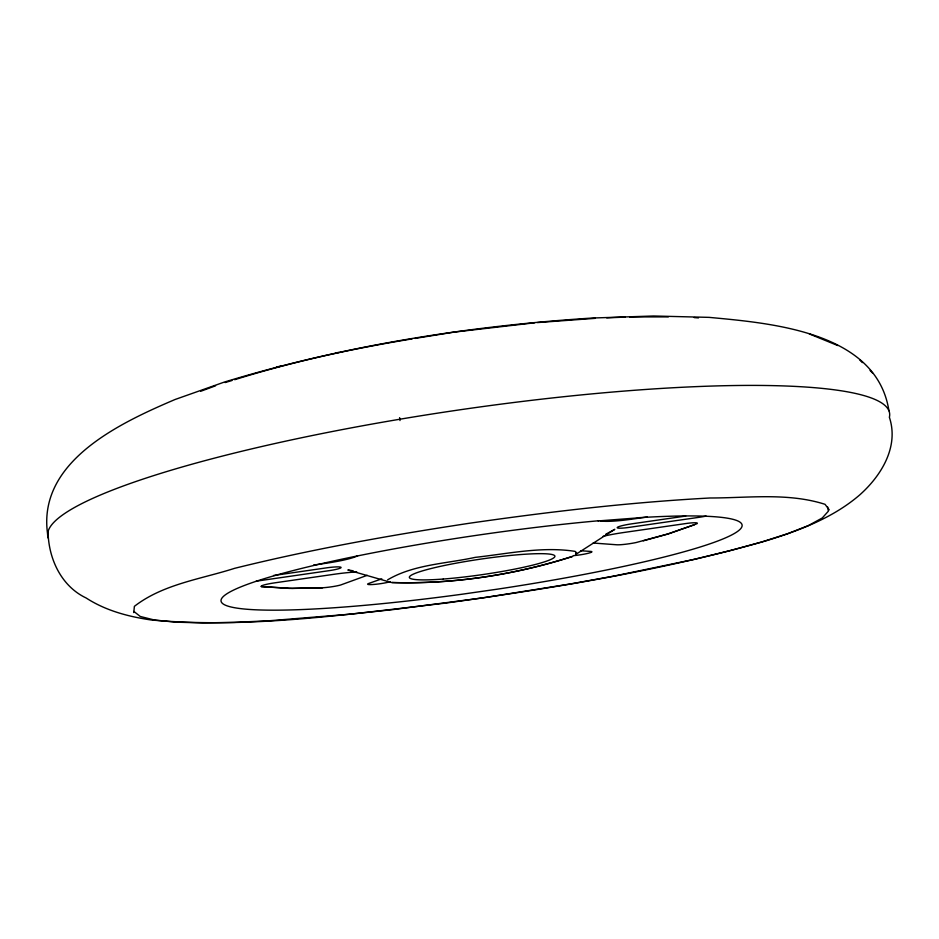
<?xml version="1.0" encoding="UTF-8"?>
<svg xmlns="http://www.w3.org/2000/svg" width="939" height="939" viewBox="0 0 939 939"><rect width="100%" height="100%" fill="white"/><g stroke="black" fill="none" stroke-linecap="round" stroke-linejoin="round"><path stroke-width="1.41" d="M133.772 612.592L134.383 606.348C163.01 584.128 200.864 579.14 234.574 568.341C311.795 549.186 390.19 535.289 468.807 523.34C548.869 511.79 629.306 502.318 710.107 497.987C748.242 498.01 788.067 492.482 825.017 504.313L829.266 509.889M575.607 554.292L576.217 552.613M387.654 579.832C413.536 564.445 446.213 563.717 475.275 557.355C508.234 553.74 542.061 546.193 575.138 551.381L576.558 552.778M575.63 554.515L614.787 529.338L605.714 534.268M572.743 556.264C514.948 575.067 452.821 584.211 392.056 582.556M572.45 556.522C514.384 574.95 452.152 584.598 391.223 582.473L347.864 569.973L353.064 570.783M694.555 524.725L666.408 534.432L643.309 540.817M200.653 391.305L215.559 385.8M367.219 575.325L340.634 584.997A13.275 1.42 -7.8 0 1 322.652 587.767L292.334 588.424L261.23 586.57A15.529 1.725 -7.6 0 1 274.716 582.849L333.932 574.304A34.109 3.779 -7.8 0 1 356.773 571.933M381.786 578.823L368.804 583.436A12.148 1.279 -7.9 0 0 374.192 584.41A12.148 1.279 -7.9 0 0 390.307 581.617M225.102 382.56L231.968 380.518M234.715 379.696C292.686 361.621 352.195 348.698 412.08 338.897M888.928 410.766C876.603 331.537 771.365 323.239 709.156 317.37L653.579 315.997L592.673 318.016C468.056 325.997 343.815 345.798 224.221 382.114L175.041 399.509C119.288 423.313 34.168 462.763 48.276 538.094A425.379 65.378 -8.3 0 1 465.204 409.04A425.379 65.378 -8.3 0 1 889.374 417.268C899.233 446.917 881.04 476.026 859.584 495.041C833.186 517.706 799.934 530.312 767.151 540.477C662.23 570.501 554.174 587.92 446.236 603.026C348.475 614.165 249.621 628.884 151.085 619.963C128.314 616.618 105.638 610.632 86.13 597.979C61.035 586.089 48.405 558.306 48.053 531.521M276.395 367.09L280.35 366.163M335.751 353.041L338.357 352.43M414.956 338.427L453.807 332.148L534.584 322.805M313.603 565.055L325.011 563.412A37.63 4.589 -7.7 0 0 357.771 555.712M647.382 516.943L632.874 519.032A37.537 4.566 -8.9 0 1 600.103 520.781M273.531 575.501L326.572 567.849A13.498 1.573 -7.7 0 1 341.068 567.356A13.498 1.573 -7.7 0 1 328.92 570.689L258.554 580.842A13.557 1.561 -7.5 0 1 256.23 581.147M685.705 516.063L631.56 523.868A13.463 1.561 -8.9 0 0 617.205 527.53A13.463 1.561 -8.9 0 0 629.376 527.354L699.32 517.272A13.51 1.549 -9.1 0 0 706.116 516.074M537.484 322.57L595.256 318.333M598.12 520.934L637.393 517.929M322.605 587.767L289.353 588.401L261.324 586.605M606.711 317.863L625.315 317.1M629.611 316.924L668.333 316.901M580.548 550.759L590.619 551.404A12.125 1.268 -8.6 0 1 587.896 553.353A12.125 1.268 -8.6 0 1 573.389 555.653M593.143 543.024L616.7 544.773A14.778 1.585 -8.8 0 0 636.055 542.554L669.354 533.552L696.879 523.762A13.897 1.549 -9 0 0 687.712 523.281L624.611 532.378A34.027 3.768 -8.8 0 0 603.131 536.275M694.156 317.57L698.463 317.91M837.776 345.54L809.383 333.955M133.89 611.43L140.251 616.465L154.442 620.022L175.464 622.146L202.331 622.909L234.093 622.404L269.869 620.714L350.247 614.188L393.418 609.54L482.576 597.932L571.569 583.776L614.552 575.971L694.355 559.351L729.779 550.759L761.177 542.155L787.668 533.704L808.35 525.582L822.235 517.999L828.362 511.192L827.599 506.86M870.077 370.459L872.695 373.17M859.725 359.872L862.378 362.618M399.615 417.655L400.014 420.543M637.933 517.753A263.272 28.147 -8.3 0 1 731.176 535.218A263.272 28.147 -8.3 0 1 497.693 589.117L462.364 594.187A263.272 28.147 -8.3 0 1 230.431 591.687A263.272 28.147 -8.3 0 1 598.519 520.769M443.243 579.046A73.571 7.794 -8.3 0 0 554.855 556.604A73.571 7.794 -8.3 0 0 448.232 564.703A73.571 7.794 -8.3 0 0 443.243 579.046"/></g></svg>
